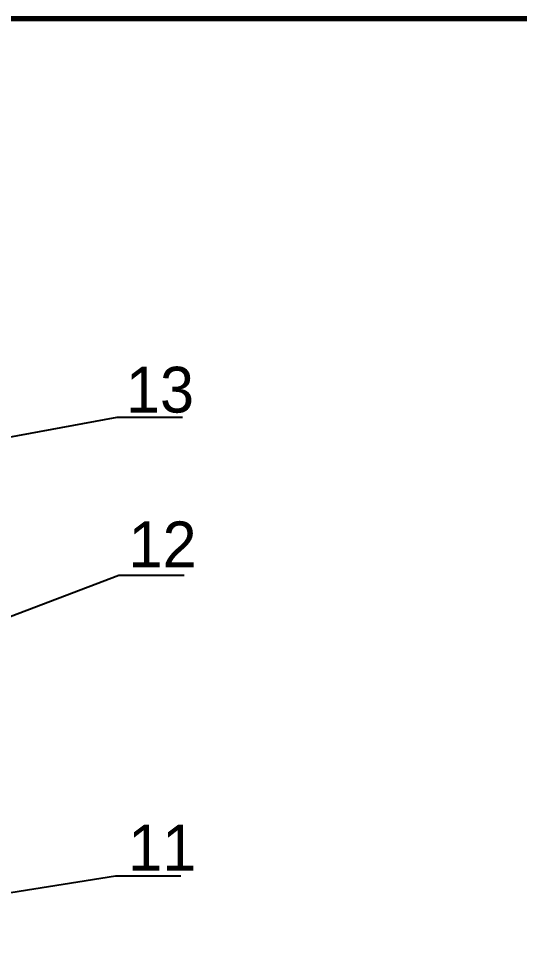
# Model space of a CAD drawing. Header units: millimetres. Extents: x 127 to 2222, y 23 to 864.
# Drawn here: x 1474.6 to 1627.6, y 579 to 864.3 of the extents above; entities that cross this region are included whole.
import ezdxf

# ---------------------------------------------------------------- set-up
doc = ezdxf.new("R2010")
doc.units = ezdxf.units.MM
doc.layers.add('dddd', color=1, linetype='Continuous')

msp = doc.modelspace()

# ---------------------------------------------------------------- linework, layer by layer
for p, q in [((1354.09, 714.92), (1504.71, 742.5)), ((1504.71, 742.5), (1524.71, 742.5)), ((1422.02, 662.6), (1505.2, 694.27)), ((1505.2, 694.27), (1525.2, 694.27)), ((1356.55, 578.96), (1504.18, 602.3)), ((1504.18, 602.3), (1524.18, 602.3))]:
    msp.add_line(p, q)
at = {"layer": 'dddd', "lineweight": 70}
msp.add_line((1033.12, 864.3), (2222.12, 864.3), dxfattribs=at)

# ---------------------------------------------------------------- texts
at = {"char_height": 14, "attachment_point": 1}
for s, insert in [('13', (1507.37, 757.91)), ('12', (1508.15, 710.63)), ('11', (1508.05, 617.95))]:
    msp.add_mtext_dynamic_manual_height_columns(s, width=21.0856, gutter_width=17.5, heights=[0], dxfattribs=dict(at, insert=insert))

doc.saveas('drawing.dxf')
